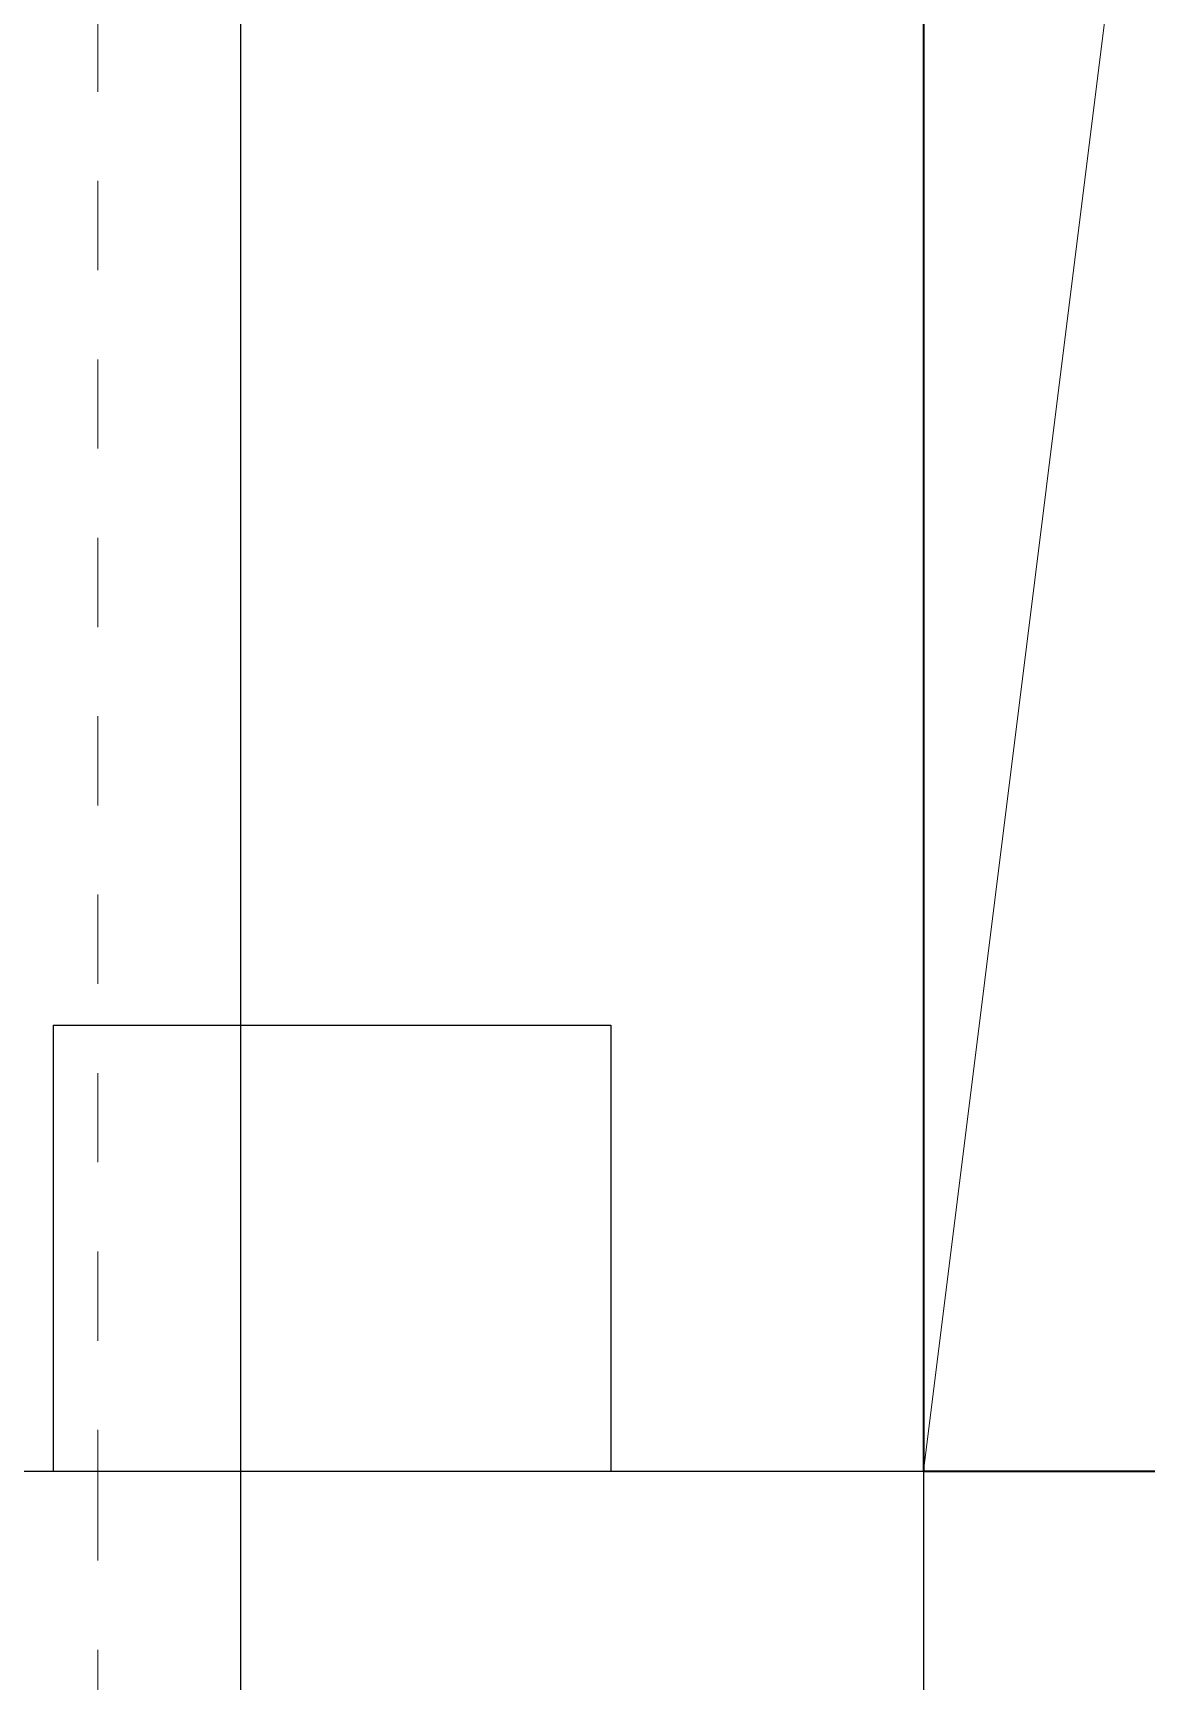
# Model space of a CAD drawing. Header units: inches. Extents: x -81.3 to -8.2, y 163 to 241.3.
# Drawn here: x -45.034 to -43.787, y 205.536 to 207.384 of the extents above; entities that cross this region are included whole.
import ezdxf

# ---------------------------------------------------------------- set-up
doc = ezdxf.new("R2010")
doc.units = ezdxf.units.IN
doc.header["$MEASUREMENT"] = 0
doc.linetypes.add('DASHED2', pattern=[0.375, 0.25, -0.125])
doc.linetypes.add('HIDDEN', pattern=[0.375, 0.25, -0.125])
for name, color, linetype, lineweight in [('A2 Hatch', 8, 'Continuous', 9), ('A4 medium', 7, 'Continuous', 35), ('DIM', 3, 'Continuous', 13)]:
    doc.layers.add(name, color=color, linetype=linetype, lineweight=lineweight)
doc.styles.add('ARCTEXT', font='arctext.shx', dxfattribs={"width": 0.85})
doc.dimstyles.new('ARCTEXT1-4', dxfattribs={"dimtxt": 4, "dimasz": 2, "dimexe": 2, "dimexo": 2, "dimgap": 2, "dimtad": 1, "dimdec": 4, "dimzin": 3, "dimdsep": 46, "dimlunit": 4, "dimtxsty": 'ARCTEXT', "dimblk": 'ARCHTICK', "dimcen": 2, "dimaunit": 1, "dimadec": 0, "dimazin": 0, "dimtfac": 1, "dimtdec": 4, "dimtmove": 2, "dimatfit": 3, "dimldrblk": 'arrow', "dimfxl": 1, "dimtolj": 1, "dimtzin": 0, "dimarcsym": 0})

# ---------------------------------------------------------------- blocks, each defined once
blk = doc.blocks.new('_ArchTick')
at = {"color": 0, "linetype": 'ByBlock', "const_width": 0.15}
blk.add_lwpolyline([(-0.5, -0.5), (0.5, 0.5)], dxfattribs=at)
blk = doc.blocks.new('arrow')
at = {"layer": 'DIM'}
blk.add_hatch(color=253, dxfattribs=at).paths.add_polyline_path([(-2, 0.5), (-2, -0.5), (0, 0)])
at = {"layer": 'DIM', "lineweight": 9}
for points in [[(-2, 0.9832), (-2, 0.5), (-2.4688, 0.6172)], [(0.3743, 0.0936), (0, 0)], [(0.3743, -0.0936), (0, 0)], [(-2, -0.9832), (-2, -0.5), (-2.4688, -0.6172)]]:
    blk.add_lwpolyline(points, dxfattribs=at)
at = {"layer": 'DIM', "lineweight": 15}
blk.add_lwpolyline([(0, 0), (-2, -0.5), (-2, 0.5), (0, 0)], dxfattribs=at)

msp = doc.modelspace()

# ---------------------------------------------------------------- linework, layer by layer
at = {"color": 1}
for p, q in [((-44.0363, 217.7715), (-44.0363, 205.7715)), ((-44.0363, 217.7715), (-44.0363, 205.7715)), ((-44.8013, 208.1779), (-44.8013, 205.7715)), ((-45.0113, 206.2715), (-45.0113, 205.7715)), ((-45.0113, 206.2715), (-44.3863, 206.2715)), ((-45.0113, 206.2715), (-45.0113, 205.7715)), ((-45.0113, 206.2715), (-44.3863, 206.2715)), ((-45.0113, 206.2715), (-45.0113, 205.7715)), ((-45.0113, 206.2715), (-44.3863, 206.2715)), ((-45.0113, 206.2715), (-45.0113, 205.7715)), ((-45.0113, 206.2715), (-44.3863, 206.2715)), ((-45.0113, 206.2715), (-45.0113, 205.7715)), ((-45.0113, 206.2715), (-44.3863, 206.2715)), ((-45.0113, 206.2715), (-45.0113, 205.7715)), ((-45.0113, 206.2715), (-44.3863, 206.2715)), ((-45.0113, 206.2715), (-45.0113, 205.7715)), ((-45.0113, 206.2715), (-44.3863, 206.2715)), ((-45.0113, 206.2715), (-45.0113, 205.7715)), ((-45.0113, 206.2715), (-44.3863, 206.2715)), ((-45.0113, 206.2715), (-45.0113, 205.7715)), ((-45.0113, 206.2715), (-44.3863, 206.2715)), ((-45.0113, 206.2715), (-45.0113, 205.7715)), ((-45.0113, 206.2715), (-44.3863, 206.2715)), ((-45.0113, 206.2715), (-45.0113, 205.7715)), ((-45.0113, 206.2715), (-44.3863, 206.2715)), ((-45.0113, 206.2715), (-45.0113, 205.7715)), ((-45.0113, 206.2715), (-44.3863, 206.2715)), ((-45.0113, 206.2715), (-45.0113, 205.7715)), ((-45.0113, 206.2715), (-44.3863, 206.2715)), ((-45.0113, 206.2715), (-45.0113, 205.7715)), ((-45.0113, 206.2715), (-44.3863, 206.2715)), ((-45.0113, 206.2715), (-45.0113, 205.7715)), ((-45.0113, 206.2715), (-44.3863, 206.2715)), ((-45.0113, 206.2715), (-45.0113, 205.7715)), ((-45.0113, 206.2715), (-44.3863, 206.2715)), ((-45.0113, 206.2715), (-45.0113, 205.7715)), ((-45.0113, 206.2715), (-44.3863, 206.2715)), ((-45.0113, 206.2715), (-45.0113, 205.7715)), ((-45.0113, 206.2715), (-44.3863, 206.2715)), ((-45.0113, 206.2715), (-45.0113, 205.7715)), ((-45.0113, 206.2715), (-44.3863, 206.2715)), ((-45.0113, 206.2715), (-45.0113, 205.7715)), ((-45.0113, 206.2715), (-44.3863, 206.2715)), ((-45.0113, 206.2715), (-45.0113, 205.7715)), ((-45.0113, 206.2715), (-44.3863, 206.2715)), ((-45.0113, 206.2715), (-45.0113, 205.7715)), ((-45.0113, 206.2715), (-44.3863, 206.2715)), ((-45.0113, 206.2715), (-45.0113, 205.7715)), ((-45.0113, 206.2715), (-44.3863, 206.2715)), ((-45.0113, 206.2715), (-45.0113, 205.7715)), ((-45.0113, 206.2715), (-44.3863, 206.2715)), ((-45.0113, 206.2715), (-45.0113, 205.7715)), ((-45.0113, 206.2715), (-44.3863, 206.2715)), ((-45.0113, 206.2715), (-45.0113, 205.7715)), ((-45.0113, 206.2715), (-44.3863, 206.2715)), ((-45.0113, 206.2715), (-45.0113, 205.7715)), ((-45.0113, 206.2715), (-44.3863, 206.2715)), ((-45.0113, 206.2715), (-45.0113, 205.7715)), ((-45.0113, 206.2715), (-44.3863, 206.2715)), ((-45.0113, 206.2715), (-45.0113, 205.7715)), ((-45.0113, 206.2715), (-44.3863, 206.2715)), ((-45.0113, 206.2715), (-45.0113, 205.7715)), ((-45.0113, 206.2715), (-44.3863, 206.2715)), ((-45.0113, 206.2715), (-45.0113, 205.7715)), ((-45.0113, 206.2715), (-44.3863, 206.2715)), ((-45.0113, 206.2715), (-45.0113, 205.7715)), ((-45.0113, 206.2715), (-44.3863, 206.2715)), ((-45.0113, 206.2715), (-45.0113, 205.7715)), ((-45.0113, 206.2715), (-44.3863, 206.2715)), ((-45.0113, 206.2715), (-45.0113, 205.7715)), ((-45.0113, 206.2715), (-44.3863, 206.2715)), ((-45.0113, 206.2715), (-45.0113, 205.7715)), ((-45.0113, 206.2715), (-44.3863, 206.2715)), ((-45.0113, 206.2715), (-45.0113, 205.7715)), ((-45.0113, 206.2715), (-44.3863, 206.2715)), ((-45.0113, 206.2715), (-45.0113, 205.7715)), ((-45.0113, 206.2715), (-44.3863, 206.2715)), ((-45.0113, 206.2715), (-45.0113, 205.7715)), ((-45.0113, 206.2715), (-44.3863, 206.2715)), ((-45.0113, 206.2715), (-45.0113, 205.7715)), ((-45.0113, 206.2715), (-44.3863, 206.2715)), ((-45.0113, 206.2715), (-45.0113, 205.7715)), ((-45.0113, 206.2715), (-44.3863, 206.2715)), ((-45.0113, 206.2715), (-45.0113, 205.7715)), ((-45.0113, 206.2715), (-44.3863, 206.2715)), ((-45.0113, 206.2715), (-45.0113, 205.7715)), ((-45.0113, 206.2715), (-44.3863, 206.2715)), ((-45.0113, 206.2715), (-45.0113, 205.7715)), ((-45.0113, 206.2715), (-44.3863, 206.2715)), ((-45.0113, 206.2715), (-45.0113, 205.7715)), ((-45.0113, 206.2715), (-44.3863, 206.2715)), ((-45.0113, 206.2715), (-45.0113, 205.7715)), ((-45.0113, 206.2715), (-44.3863, 206.2715)), ((-45.0113, 206.2715), (-45.0113, 205.7715)), ((-45.0113, 206.2715), (-44.3863, 206.2715)), ((-45.0113, 206.2715), (-45.0113, 205.7715)), ((-45.0113, 206.2715), (-44.3863, 206.2715)), ((-45.0113, 206.2715), (-45.0113, 205.7715)), ((-45.0113, 206.2715), (-44.3863, 206.2715)), ((-45.0113, 206.2715), (-45.0113, 205.7715)), ((-45.0113, 206.2715), (-44.3863, 206.2715)), ((-45.0113, 206.2715), (-45.0113, 205.7715)), ((-45.0113, 206.2715), (-44.3863, 206.2715)), ((-45.0113, 206.2715), (-45.0113, 205.7715)), ((-45.0113, 206.2715), (-44.3863, 206.2715)), ((-45.0113, 206.2715), (-45.0113, 205.7715)), ((-45.0113, 206.2715), (-44.3863, 206.2715)), ((-45.0113, 206.2715), (-45.0113, 205.7715)), ((-45.0113, 206.2715), (-44.3863, 206.2715)), ((-45.0113, 206.2715), (-45.0113, 205.7715)), ((-45.0113, 206.2715), (-44.3863, 206.2715)), ((-45.0113, 206.2715), (-45.0113, 205.7715)), ((-45.0113, 206.2715), (-44.3863, 206.2715)), ((-45.0113, 206.2715), (-45.0113, 205.7715)), ((-45.0113, 206.2715), (-44.3863, 206.2715)), ((-44.3863, 206.2715), (-44.3863, 205.7715)), ((-44.3863, 206.2715), (-44.3863, 205.7715)), ((-44.3863, 206.2715), (-44.3863, 205.7715)), ((-44.3863, 206.2715), (-44.3863, 205.7715)), ((-44.3863, 206.2715), (-44.3863, 205.7715)), ((-44.3863, 206.2715), (-44.3863, 205.7715)), ((-44.3863, 206.2715), (-44.3863, 205.7715)), ((-44.3863, 206.2715), (-44.3863, 205.7715)), ((-44.3863, 206.2715), (-44.3863, 205.7715)), ((-44.3863, 206.2715), (-44.3863, 205.7715)), ((-44.3863, 206.2715), (-44.3863, 205.7715)), ((-44.3863, 206.2715), (-44.3863, 205.7715)), ((-44.3863, 206.2715), (-44.3863, 205.7715)), ((-44.3863, 206.2715), (-44.3863, 205.7715)), ((-44.3863, 206.2715), (-44.3863, 205.7715)), ((-44.3863, 206.2715), (-44.3863, 205.7715)), ((-44.3863, 206.2715), (-44.3863, 205.7715)), ((-44.3863, 206.2715), (-44.3863, 205.7715)), ((-44.3863, 206.2715), (-44.3863, 205.7715)), ((-44.3863, 206.2715), (-44.3863, 205.7715)), ((-44.3863, 206.2715), (-44.3863, 205.7715)), ((-44.3863, 206.2715), (-44.3863, 205.7715)), ((-44.3863, 206.2715), (-44.3863, 205.7715)), ((-44.3863, 206.2715), (-44.3863, 205.7715)), ((-44.3863, 206.2715), (-44.3863, 205.7715)), ((-44.3863, 206.2715), (-44.3863, 205.7715)), ((-44.3863, 206.2715), (-44.3863, 205.7715)), ((-44.3863, 206.2715), (-44.3863, 205.7715)), ((-44.3863, 206.2715), (-44.3863, 205.7715)), ((-44.3863, 206.2715), (-44.3863, 205.7715)), ((-44.3863, 206.2715), (-44.3863, 205.7715)), ((-44.3863, 206.2715), (-44.3863, 205.7715)), ((-44.3863, 206.2715), (-44.3863, 205.7715)), ((-44.3863, 206.2715), (-44.3863, 205.7715)), ((-44.3863, 206.2715), (-44.3863, 205.7715)), ((-44.3863, 206.2715), (-44.3863, 205.7715)), ((-44.3863, 206.2715), (-44.3863, 205.7715)), ((-44.3863, 206.2715), (-44.3863, 205.7715)), ((-44.3863, 206.2715), (-44.3863, 205.7715)), ((-44.3863, 206.2715), (-44.3863, 205.7715)), ((-44.3863, 206.2715), (-44.3863, 205.7715)), ((-44.3863, 206.2715), (-44.3863, 205.7715)), ((-44.3863, 206.2715), (-44.3863, 205.7715)), ((-44.3863, 206.2715), (-44.3863, 205.7715)), ((-44.3863, 206.2715), (-44.3863, 205.7715)), ((-44.3863, 206.2715), (-44.3863, 205.7715)), ((-44.3863, 206.2715), (-44.3863, 205.7715)), ((-44.3863, 206.2715), (-44.3863, 205.7715)), ((-44.3863, 206.2715), (-44.3863, 205.7715)), ((-44.3863, 206.2715), (-44.3863, 205.7715)), ((-44.3863, 206.2715), (-44.3863, 205.7715)), ((-44.3863, 206.2715), (-44.3863, 205.7715)), ((-44.3863, 206.2715), (-44.3863, 205.7715)), ((-44.3863, 206.2715), (-44.3863, 205.7715)), ((-44.3863, 206.2715), (-44.3863, 205.7715)), ((-44.3863, 206.2715), (-44.3863, 205.7715)), ((-46.0363, 205.7715), (-44.0363, 205.7715)), ((-46.0363, 205.7715), (-44.0363, 205.7715)), ((-46.0363, 205.7715), (-44.0363, 205.7715)), ((-46.0363, 205.7715), (-44.0363, 205.7715)), ((-46.0363, 205.7715), (-44.0363, 205.7715)), ((-46.0363, 205.7715), (-44.0363, 205.7715)), ((-46.0363, 205.7715), (-44.0363, 205.7715)), ((-46.0363, 205.7715), (-44.0363, 205.7715)), ((-46.0363, 205.7715), (-44.0363, 205.7715)), ((-46.0363, 205.7715), (-44.0363, 205.7715)), ((-46.0363, 205.7715), (-44.0363, 205.7715)), ((-46.0363, 205.7715), (-44.0363, 205.7715)), ((-46.0363, 205.7715), (-44.0363, 205.7715)), ((-46.0363, 205.7715), (-44.0363, 205.7715)), ((-46.0363, 205.7715), (-44.0363, 205.7715)), ((-46.0363, 205.7715), (-44.0363, 205.7715)), ((-46.0363, 205.7715), (-44.0363, 205.7715)), ((-46.0363, 205.7715), (-44.0363, 205.7715)), ((-46.0363, 205.7715), (-44.0363, 205.7715)), ((-46.0363, 205.7715), (-44.0363, 205.7715)), ((-46.0363, 205.7715), (-44.0363, 205.7715)), ((-46.0363, 205.7715), (-44.0363, 205.7715)), ((-46.0363, 205.7715), (-44.0363, 205.7715)), ((-46.0363, 205.7715), (-44.0363, 205.7715)), ((-46.0363, 205.7715), (-44.0363, 205.7715)), ((-46.0363, 205.7715), (-44.0363, 205.7715)), ((-46.0363, 205.7715), (-44.0363, 205.7715)), ((-46.0363, 205.7715), (-44.0363, 205.7715)), ((-46.0363, 205.7715), (-44.0363, 205.7715)), ((-46.0363, 205.7715), (-44.0363, 205.7715)), ((-46.0363, 205.7715), (-44.0363, 205.7715)), ((-46.0363, 205.7715), (-44.0363, 205.7715)), ((-46.0363, 205.7715), (-44.0363, 205.7715)), ((-46.0363, 205.7715), (-44.0363, 205.7715)), ((-46.0363, 205.7715), (-44.0363, 205.7715)), ((-46.0363, 205.7715), (-44.0363, 205.7715)), ((-46.0363, 205.7715), (-44.0363, 205.7715)), ((-46.0363, 205.7715), (-44.0363, 205.7715)), ((-46.0363, 205.7715), (-44.0363, 205.7715)), ((-46.0363, 205.7715), (-44.0363, 205.7715)), ((-46.0363, 205.7715), (-44.0363, 205.7715)), ((-46.0363, 205.7715), (-44.0363, 205.7715)), ((-46.0363, 205.7715), (-44.0363, 205.7715)), ((-46.0363, 205.7715), (-44.0363, 205.7715)), ((-46.0363, 205.7715), (-44.0363, 205.7715)), ((-46.0363, 205.7715), (-44.0363, 205.7715)), ((-46.0363, 205.7715), (-44.0363, 205.7715)), ((-46.0363, 205.7715), (-44.0363, 205.7715)), ((-46.0363, 205.7715), (-44.0363, 205.7715)), ((-46.0363, 205.7715), (-44.0363, 205.7715)), ((-46.0363, 205.7715), (-44.0363, 205.7715)), ((-46.0363, 205.7715), (-44.0363, 205.7715)), ((-46.0363, 205.7715), (-44.0363, 205.7715)), ((-46.0363, 205.7715), (-44.0363, 205.7715)), ((-46.0363, 205.7715), (-44.0363, 205.7715)), ((-46.0363, 205.7715), (-44.0363, 205.7715)), ((-46.0363, 205.7715), (-44.0363, 205.7715)), ((-46.0363, 205.7715), (-44.0363, 205.7715)), ((-46.0363, 205.7715), (-44.0363, 205.7715)), ((-46.0363, 205.7715), (-44.0363, 205.7715)), ((-46.0363, 205.7715), (-44.0363, 205.7715)), ((-46.0363, 205.7715), (-44.0363, 205.7715)), ((-46.0363, 205.7715), (-44.0363, 205.7715)), ((-46.0363, 205.7715), (-44.0363, 205.7715)), ((-46.0363, 205.7715), (-44.0363, 205.7715)), ((-46.0363, 205.7715), (-44.0363, 205.7715)), ((-46.0363, 205.7715), (-44.0363, 205.7715)), ((-46.0363, 205.7715), (-44.0363, 205.7715)), ((-46.0363, 205.7715), (-44.0363, 205.7715)), ((-46.0363, 205.7715), (-44.0363, 205.7715)), ((-46.0363, 205.7715), (-44.0363, 205.7715)), ((-46.0363, 205.7715), (-44.0363, 205.7715)), ((-46.0363, 205.7715), (-44.0363, 205.7715)), ((-46.0363, 205.7715), (-44.0363, 205.7715)), ((-46.0363, 205.7715), (-44.0363, 205.7715)), ((-46.0363, 205.7715), (-44.0363, 205.7715)), ((-46.0363, 205.7715), (-44.0363, 205.7715)), ((-46.0363, 205.7715), (-44.0363, 205.7715)), ((-46.0363, 205.7715), (-44.0363, 205.7715)), ((-46.0363, 205.7715), (-44.0363, 205.7715)), ((-46.0363, 205.7715), (-44.0363, 205.7715)), ((-46.0363, 205.7715), (-44.0363, 205.7715)), ((-46.0363, 205.7715), (-44.0363, 205.7715)), ((-46.0363, 205.7715), (-44.0363, 205.7715)), ((-46.0363, 205.7715), (-44.0363, 205.7715)), ((-46.0363, 205.7715), (-44.0363, 205.7715)), ((-46.0363, 205.7715), (-44.0363, 205.7715)), ((-46.0363, 205.7715), (-44.0363, 205.7715)), ((-46.0363, 205.7715), (-44.0363, 205.7715)), ((-46.0363, 205.7715), (-44.0363, 205.7715)), ((-46.0363, 205.7715), (-44.0363, 205.7715)), ((-46.0363, 205.7715), (-44.0363, 205.7715)), ((-46.0363, 205.7715), (-44.0363, 205.7715)), ((-46.0363, 205.7715), (-44.0363, 205.7715)), ((-46.0363, 205.7715), (-44.0363, 205.7715)), ((-46.0363, 205.7715), (-44.0363, 205.7715)), ((-46.0363, 205.7715), (-44.0363, 205.7715)), ((-46.0363, 205.7715), (-44.0363, 205.7715)), ((-46.0363, 205.7715), (-44.0363, 205.7715)), ((-46.0363, 205.7715), (-44.0363, 205.7715)), ((-46.0363, 205.7715), (-44.0363, 205.7715)), ((-46.0363, 205.7715), (-44.0363, 205.7715)), ((-46.0363, 205.7715), (-44.0363, 205.7715)), ((-46.0363, 205.7715), (-44.0363, 205.7715)), ((-46.0363, 205.7715), (-44.0363, 205.7715)), ((-46.0363, 205.7715), (-44.0363, 205.7715)), ((-46.0363, 205.7715), (-44.0363, 205.7715)), ((-46.0363, 205.7715), (-44.0363, 205.7715)), ((-46.0363, 205.7715), (-44.0363, 205.7715)), ((-46.0363, 205.7715), (-44.0363, 205.7715)), ((-46.0363, 205.7715), (-44.0363, 205.7715)), ((-46.0363, 205.7715), (-44.0363, 205.7715)), ((-46.0363, 205.7715), (-44.0363, 205.7715)), ((-46.0363, 205.7715), (-44.0363, 205.7715)), ((-46.0363, 205.7715), (-44.0363, 205.7715)), ((-46.0363, 205.7715), (-44.0363, 205.7715)), ((-46.0363, 205.7715), (-44.0363, 205.7715)), ((-46.0363, 205.7715), (-44.0363, 205.7715)), ((-46.0363, 205.7715), (-44.0363, 205.7715)), ((-46.0363, 205.7715), (-44.0363, 205.7715)), ((-46.0363, 205.7715), (-44.0363, 205.7715)), ((-46.0363, 205.7715), (-44.0363, 205.7715)), ((-46.0363, 205.7715), (-44.0363, 205.7715)), ((-46.0363, 205.7715), (-44.0363, 205.7715)), ((-46.0363, 205.7715), (-44.0363, 205.7715)), ((-46.0363, 205.7715), (-44.0363, 205.7715)), ((-46.0363, 205.7715), (-44.0363, 205.7715)), ((-46.0363, 205.7715), (-44.0363, 205.7715)), ((-46.0363, 205.7715), (-44.0363, 205.7715)), ((-46.0363, 205.7715), (-44.0363, 205.7715)), ((-46.0363, 205.7715), (-44.0363, 205.7715)), ((-46.0363, 205.7715), (-44.0363, 205.7715)), ((-46.0363, 205.7715), (-44.0363, 205.7715)), ((-46.0363, 205.7715), (-44.0363, 205.7715)), ((-46.0363, 205.7715), (-44.0363, 205.7715)), ((-46.0363, 205.7715), (-44.0363, 205.7715)), ((-46.0363, 205.7715), (-44.0363, 205.7715)), ((-46.0363, 205.7715), (-44.0363, 205.7715)), ((-46.0363, 205.7715), (-44.0363, 205.7715)), ((-46.0363, 205.7715), (-44.0363, 205.7715)), ((-45.6213, 205.7715), (-44.0363, 205.7715)), ((-45.6213, 205.7715), (-44.0363, 205.7715)), ((-45.6213, 205.7715), (-44.0363, 205.7715)), ((-45.6213, 205.7715), (-44.0363, 205.7715)), ((-45.6213, 205.7715), (-44.0363, 205.7715)), ((-45.6213, 205.7715), (-44.0363, 205.7715)), ((-45.6213, 205.7715), (-44.0363, 205.7715)), ((-45.6213, 205.7715), (-44.0363, 205.7715)), ((-45.6213, 205.7715), (-44.0363, 205.7715)), ((-45.6213, 205.7715), (-44.0363, 205.7715)), ((-45.6213, 205.7715), (-44.0363, 205.7715)), ((-45.6213, 205.7715), (-44.0363, 205.7715)), ((-45.6213, 205.7715), (-44.0363, 205.7715)), ((-45.6213, 205.7715), (-44.0363, 205.7715)), ((-45.6213, 205.7715), (-44.0363, 205.7715)), ((-45.6213, 205.7715), (-44.0363, 205.7715)), ((-45.6213, 205.7715), (-44.0363, 205.7715)), ((-45.6213, 205.7715), (-44.0363, 205.7715)), ((-45.6213, 205.7715), (-44.0363, 205.7715)), ((-45.6213, 205.7715), (-44.0363, 205.7715)), ((-45.6213, 205.7715), (-44.0363, 205.7715)), ((-45.6213, 205.7715), (-44.0363, 205.7715)), ((-45.6213, 205.7715), (-44.0363, 205.7715)), ((-45.6213, 205.7715), (-44.0363, 205.7715)), ((-45.6213, 205.7715), (-44.0363, 205.7715)), ((-45.6213, 205.7715), (-44.0363, 205.7715)), ((-45.6213, 205.7715), (-44.0363, 205.7715)), ((-45.6213, 205.7715), (-44.0363, 205.7715)), ((-45.6213, 205.7715), (-44.0363, 205.7715)), ((-45.6213, 205.7715), (-44.0363, 205.7715)), ((-45.6213, 205.7715), (-44.0363, 205.7715)), ((-45.6213, 205.7715), (-44.0363, 205.7715)), ((-45.6213, 205.7715), (-44.0363, 205.7715)), ((-45.6213, 205.7715), (-44.0363, 205.7715)), ((-45.6213, 205.7715), (-44.0363, 205.7715)), ((-45.6213, 205.7715), (-44.0363, 205.7715)), ((-45.6213, 205.7715), (-44.0363, 205.7715)), ((-45.6213, 205.7715), (-44.0363, 205.7715)), ((-45.6213, 205.7715), (-44.0363, 205.7715)), ((-45.6213, 205.7715), (-44.0363, 205.7715)), ((-45.6213, 205.7715), (-44.0363, 205.7715)), ((-45.6213, 205.7715), (-44.0363, 205.7715)), ((-45.6213, 205.7715), (-44.0363, 205.7715)), ((-45.6213, 205.7715), (-44.0363, 205.7715)), ((-45.6213, 205.7715), (-44.0363, 205.7715)), ((-45.6213, 205.7715), (-44.0363, 205.7715)), ((-45.6213, 205.7715), (-44.0363, 205.7715)), ((-45.6213, 205.7715), (-44.0363, 205.7715)), ((-45.6213, 205.7715), (-44.0363, 205.7715)), ((-45.6213, 205.7715), (-44.0363, 205.7715)), ((-45.6213, 205.7715), (-44.0363, 205.7715)), ((-45.6213, 205.7715), (-44.0363, 205.7715)), ((-45.6213, 205.7715), (-44.0363, 205.7715)), ((-45.6213, 205.7715), (-44.0363, 205.7715)), ((-45.6213, 205.7715), (-44.0363, 205.7715)), ((-45.6213, 205.7715), (-44.0363, 205.7715)), ((-44.8013, 205.7715), (-44.8013, 193.7715)), ((-44.0363, 205.7715), (-44.0363, 193.7715))]:
    msp.add_line(p, q, dxfattribs=at)
at = {"color": 1, "linetype": 'HIDDEN', "ltscale": 0.02}
for p, q in [((-45.0113, 206.2715), (-45.0113, 205.7715)), ((-45.0113, 206.2715), (-44.3863, 206.2715)), ((-45.0113, 206.2715), (-45.0113, 205.7715)), ((-45.0113, 206.2715), (-44.3863, 206.2715)), ((-45.0113, 206.2715), (-45.0113, 205.7715)), ((-45.0113, 206.2715), (-44.3863, 206.2715)), ((-45.0113, 206.2715), (-45.0113, 205.7715)), ((-45.0113, 206.2715), (-44.3863, 206.2715)), ((-45.0113, 206.2715), (-45.0113, 205.7715)), ((-45.0113, 206.2715), (-44.3863, 206.2715)), ((-45.0113, 206.2715), (-45.0113, 205.7715)), ((-45.0113, 206.2715), (-44.3863, 206.2715)), ((-45.0113, 206.2715), (-45.0113, 205.7715)), ((-45.0113, 206.2715), (-44.3863, 206.2715)), ((-45.0113, 206.2715), (-45.0113, 205.7715)), ((-45.0113, 206.2715), (-44.3863, 206.2715)), ((-45.0113, 206.2715), (-45.0113, 205.7715)), ((-45.0113, 206.2715), (-44.3863, 206.2715)), ((-45.0113, 206.2715), (-45.0113, 205.7715)), ((-45.0113, 206.2715), (-44.3863, 206.2715)), ((-45.0113, 206.2715), (-45.0113, 205.7715)), ((-45.0113, 206.2715), (-44.3863, 206.2715)), ((-45.0113, 206.2715), (-45.0113, 205.7715)), ((-45.0113, 206.2715), (-44.3863, 206.2715)), ((-45.0113, 206.2715), (-45.0113, 205.7715)), ((-45.0113, 206.2715), (-44.3863, 206.2715)), ((-45.0113, 206.2715), (-45.0113, 205.7715)), ((-45.0113, 206.2715), (-44.3863, 206.2715)), ((-45.0113, 206.2715), (-45.0113, 205.7715)), ((-45.0113, 206.2715), (-44.3863, 206.2715)), ((-45.0113, 206.2715), (-45.0113, 205.7715)), ((-45.0113, 206.2715), (-44.3863, 206.2715)), ((-45.0113, 206.2715), (-45.0113, 205.7715)), ((-45.0113, 206.2715), (-44.3863, 206.2715)), ((-45.0113, 206.2715), (-45.0113, 205.7715)), ((-45.0113, 206.2715), (-44.3863, 206.2715)), ((-45.0113, 206.2715), (-45.0113, 205.7715)), ((-45.0113, 206.2715), (-44.3863, 206.2715)), ((-45.0113, 206.2715), (-45.0113, 205.7715)), ((-45.0113, 206.2715), (-44.3863, 206.2715)), ((-45.0113, 206.2715), (-45.0113, 205.7715)), ((-45.0113, 206.2715), (-44.3863, 206.2715)), ((-45.0113, 206.2715), (-45.0113, 205.7715)), ((-45.0113, 206.2715), (-44.3863, 206.2715)), ((-45.0113, 206.2715), (-45.0113, 205.7715)), ((-45.0113, 206.2715), (-44.3863, 206.2715)), ((-45.0113, 206.2715), (-45.0113, 205.7715)), ((-45.0113, 206.2715), (-44.3863, 206.2715)), ((-45.0113, 206.2715), (-45.0113, 205.7715)), ((-45.0113, 206.2715), (-44.3863, 206.2715)), ((-45.0113, 206.2715), (-45.0113, 205.7715)), ((-45.0113, 206.2715), (-44.3863, 206.2715)), ((-45.0113, 206.2715), (-45.0113, 205.7715)), ((-45.0113, 206.2715), (-44.3863, 206.2715)), ((-45.0113, 206.2715), (-45.0113, 205.7715)), ((-45.0113, 206.2715), (-44.3863, 206.2715)), ((-45.0113, 206.2715), (-45.0113, 205.7715)), ((-45.0113, 206.2715), (-44.3863, 206.2715)), ((-45.0113, 206.2715), (-45.0113, 205.7715)), ((-45.0113, 206.2715), (-44.3863, 206.2715)), ((-45.0113, 206.2715), (-45.0113, 205.7715)), ((-45.0113, 206.2715), (-44.3863, 206.2715)), ((-45.0113, 206.2715), (-45.0113, 205.7715)), ((-45.0113, 206.2715), (-44.3863, 206.2715)), ((-45.0113, 206.2715), (-45.0113, 205.7715)), ((-45.0113, 206.2715), (-44.3863, 206.2715)), ((-45.0113, 206.2715), (-45.0113, 205.7715)), ((-45.0113, 206.2715), (-44.3863, 206.2715)), ((-45.0113, 206.2715), (-45.0113, 205.7715)), ((-45.0113, 206.2715), (-44.3863, 206.2715)), ((-45.0113, 206.2715), (-45.0113, 205.7715)), ((-45.0113, 206.2715), (-44.3863, 206.2715)), ((-45.0113, 206.2715), (-45.0113, 205.7715)), ((-45.0113, 206.2715), (-44.3863, 206.2715)), ((-45.0113, 206.2715), (-45.0113, 205.7715)), ((-45.0113, 206.2715), (-44.3863, 206.2715)), ((-45.0113, 206.2715), (-45.0113, 205.7715)), ((-45.0113, 206.2715), (-44.3863, 206.2715)), ((-45.0113, 206.2715), (-45.0113, 205.7715)), ((-45.0113, 206.2715), (-44.3863, 206.2715)), ((-45.0113, 206.2715), (-45.0113, 205.7715)), ((-45.0113, 206.2715), (-44.3863, 206.2715)), ((-45.0113, 206.2715), (-45.0113, 205.7715)), ((-45.0113, 206.2715), (-44.3863, 206.2715)), ((-45.0113, 206.2715), (-45.0113, 205.7715)), ((-45.0113, 206.2715), (-44.3863, 206.2715)), ((-45.0113, 206.2715), (-45.0113, 205.7715)), ((-45.0113, 206.2715), (-44.3863, 206.2715)), ((-45.0113, 206.2715), (-45.0113, 205.7715)), ((-45.0113, 206.2715), (-44.3863, 206.2715)), ((-45.0113, 206.2715), (-45.0113, 205.7715)), ((-45.0113, 206.2715), (-44.3863, 206.2715)), ((-45.0113, 206.2715), (-45.0113, 205.7715)), ((-45.0113, 206.2715), (-44.3863, 206.2715)), ((-45.0113, 206.2715), (-45.0113, 205.7715)), ((-45.0113, 206.2715), (-44.3863, 206.2715)), ((-45.0113, 206.2715), (-45.0113, 205.7715)), ((-45.0113, 206.2715), (-44.3863, 206.2715)), ((-45.0113, 206.2715), (-45.0113, 205.7715)), ((-45.0113, 206.2715), (-44.3863, 206.2715)), ((-45.0113, 206.2715), (-45.0113, 205.7715)), ((-45.0113, 206.2715), (-44.3863, 206.2715)), ((-45.0113, 206.2715), (-45.0113, 205.7715)), ((-45.0113, 206.2715), (-44.3863, 206.2715)), ((-45.0113, 206.2715), (-45.0113, 205.7715)), ((-45.0113, 206.2715), (-44.3863, 206.2715)), ((-45.0113, 206.2715), (-45.0113, 205.7715)), ((-45.0113, 206.2715), (-44.3863, 206.2715)), ((-45.0113, 206.2715), (-45.0113, 205.7715)), ((-45.0113, 206.2715), (-44.3863, 206.2715)), ((-45.0113, 206.2715), (-45.0113, 205.7715)), ((-45.0113, 206.2715), (-44.3863, 206.2715)), ((-45.0113, 206.2715), (-45.0113, 205.7715)), ((-45.0113, 206.2715), (-44.3863, 206.2715)), ((-45.0113, 206.2715), (-45.0113, 205.7715)), ((-45.0113, 206.2715), (-44.3863, 206.2715)), ((-45.0113, 206.2715), (-45.0113, 205.7715)), ((-45.0113, 206.2715), (-44.3863, 206.2715)), ((-45.0113, 206.2715), (-45.0113, 205.7715)), ((-45.0113, 206.2715), (-44.3863, 206.2715)), ((-45.0113, 206.2715), (-45.0113, 205.7715)), ((-45.0113, 206.2715), (-44.3863, 206.2715)), ((-45.0113, 206.2715), (-45.0113, 205.7715)), ((-45.0113, 206.2715), (-44.3863, 206.2715)), ((-45.0113, 206.2715), (-45.0113, 205.7715)), ((-45.0113, 206.2715), (-44.3863, 206.2715)), ((-45.0113, 206.2715), (-45.0113, 205.7715)), ((-45.0113, 206.2715), (-44.3863, 206.2715)), ((-45.0113, 206.2715), (-45.0113, 205.7715)), ((-45.0113, 206.2715), (-44.3863, 206.2715)), ((-45.0113, 206.2715), (-45.0113, 205.7715)), ((-45.0113, 206.2715), (-44.3863, 206.2715)), ((-45.0113, 206.2715), (-45.0113, 205.7715)), ((-45.0113, 206.2715), (-44.3863, 206.2715)), ((-45.0113, 206.2715), (-45.0113, 205.7715)), ((-45.0113, 206.2715), (-44.3863, 206.2715)), ((-45.0113, 206.2715), (-45.0113, 205.7715)), ((-45.0113, 206.2715), (-44.3863, 206.2715)), ((-45.0113, 206.2715), (-45.0113, 205.7715)), ((-45.0113, 206.2715), (-44.3863, 206.2715)), ((-45.0113, 206.2715), (-45.0113, 205.7715)), ((-45.0113, 206.2715), (-44.3863, 206.2715)), ((-45.0113, 206.2715), (-45.0113, 205.7715)), ((-45.0113, 206.2715), (-44.3863, 206.2715)), ((-45.0113, 206.2715), (-45.0113, 205.7715)), ((-45.0113, 206.2715), (-44.3863, 206.2715)), ((-45.0113, 206.2715), (-45.0113, 205.7715)), ((-45.0113, 206.2715), (-44.3863, 206.2715)), ((-45.0113, 206.2715), (-45.0113, 205.7715)), ((-45.0113, 206.2715), (-44.3863, 206.2715)), ((-45.0113, 206.2715), (-45.0113, 205.7715)), ((-45.0113, 206.2715), (-44.3863, 206.2715)), ((-45.0113, 206.2715), (-45.0113, 205.7715)), ((-45.0113, 206.2715), (-44.3863, 206.2715)), ((-45.0113, 206.2715), (-45.0113, 205.7715)), ((-45.0113, 206.2715), (-44.3863, 206.2715)), ((-45.0113, 206.2715), (-45.0113, 205.7715)), ((-45.0113, 206.2715), (-44.3863, 206.2715)), ((-45.0113, 206.2715), (-45.0113, 205.7715)), ((-45.0113, 206.2715), (-44.3863, 206.2715)), ((-45.0113, 206.2715), (-45.0113, 205.7715)), ((-45.0113, 206.2715), (-44.3863, 206.2715)), ((-45.0113, 206.2715), (-45.0113, 205.7715)), ((-45.0113, 206.2715), (-44.3863, 206.2715)), ((-45.0113, 206.2715), (-45.0113, 205.7715)), ((-45.0113, 206.2715), (-44.3863, 206.2715)), ((-45.0113, 206.2715), (-45.0113, 205.7715)), ((-45.0113, 206.2715), (-44.3863, 206.2715)), ((-45.0113, 206.2715), (-45.0113, 205.7715)), ((-45.0113, 206.2715), (-44.3863, 206.2715)), ((-45.0113, 206.2715), (-45.0113, 205.7715)), ((-45.0113, 206.2715), (-44.3863, 206.2715)), ((-45.0113, 206.2715), (-45.0113, 205.7715)), ((-45.0113, 206.2715), (-44.3863, 206.2715)), ((-45.0113, 206.2715), (-45.0113, 205.7715)), ((-45.0113, 206.2715), (-44.3863, 206.2715)), ((-45.0113, 206.2715), (-45.0113, 205.7715)), ((-45.0113, 206.2715), (-44.3863, 206.2715)), ((-45.0113, 206.2715), (-45.0113, 205.7715)), ((-45.0113, 206.2715), (-44.3863, 206.2715)), ((-45.0113, 206.2715), (-45.0113, 205.7715)), ((-45.0113, 206.2715), (-44.3863, 206.2715)), ((-45.0113, 206.2715), (-45.0113, 205.7715)), ((-45.0113, 206.2715), (-44.3863, 206.2715)), ((-45.0113, 206.2715), (-45.0113, 205.7715)), ((-45.0113, 206.2715), (-44.3863, 206.2715)), ((-45.0113, 206.2715), (-45.0113, 205.7715)), ((-45.0113, 206.2715), (-44.3863, 206.2715)), ((-45.0113, 206.2715), (-45.0113, 205.7715)), ((-45.0113, 206.2715), (-44.3863, 206.2715)), ((-45.0113, 206.2715), (-45.0113, 205.7715)), ((-45.0113, 206.2715), (-44.3863, 206.2715)), ((-45.0113, 206.2715), (-45.0113, 205.7715)), ((-45.0113, 206.2715), (-44.3863, 206.2715)), ((-45.0113, 206.2715), (-45.0113, 205.7715)), ((-45.0113, 206.2715), (-44.3863, 206.2715)), ((-45.0113, 206.2715), (-45.0113, 205.7715)), ((-45.0113, 206.2715), (-44.3863, 206.2715)), ((-45.0113, 206.2715), (-45.0113, 205.7715)), ((-45.0113, 206.2715), (-44.3863, 206.2715)), ((-45.0113, 206.2715), (-45.0113, 205.7715)), ((-45.0113, 206.2715), (-44.3863, 206.2715)), ((-45.0113, 206.2715), (-45.0113, 205.7715)), ((-45.0113, 206.2715), (-44.3863, 206.2715)), ((-45.0113, 206.2715), (-45.0113, 205.7715)), ((-45.0113, 206.2715), (-44.3863, 206.2715)), ((-45.0113, 206.2715), (-45.0113, 205.7715)), ((-45.0113, 206.2715), (-44.3863, 206.2715)), ((-45.0113, 206.2715), (-45.0113, 205.7715)), ((-45.0113, 206.2715), (-44.3863, 206.2715)), ((-45.0113, 206.2715), (-45.0113, 205.7715)), ((-45.0113, 206.2715), (-44.3863, 206.2715)), ((-45.0113, 206.2715), (-45.0113, 205.7715)), ((-45.0113, 206.2715), (-44.3863, 206.2715)), ((-45.0113, 206.2715), (-45.0113, 205.7715)), ((-45.0113, 206.2715), (-44.3863, 206.2715)), ((-45.0113, 206.2715), (-45.0113, 205.7715)), ((-45.0113, 206.2715), (-44.3863, 206.2715)), ((-45.0113, 206.2715), (-45.0113, 205.7715)), ((-45.0113, 206.2715), (-44.3863, 206.2715)), ((-45.0113, 206.2715), (-45.0113, 205.7715)), ((-45.0113, 206.2715), (-44.3863, 206.2715)), ((-45.0113, 206.2715), (-45.0113, 205.7715)), ((-45.0113, 206.2715), (-44.3863, 206.2715)), ((-45.0113, 206.2715), (-45.0113, 205.7715)), ((-45.0113, 206.2715), (-44.3863, 206.2715)), ((-45.0113, 206.2715), (-45.0113, 205.7715)), ((-45.0113, 206.2715), (-44.3863, 206.2715)), ((-45.0113, 206.2715), (-45.0113, 205.7715)), ((-45.0113, 206.2715), (-44.3863, 206.2715)), ((-45.0113, 206.2715), (-45.0113, 205.7715)), ((-45.0113, 206.2715), (-44.3863, 206.2715)), ((-45.0113, 206.2715), (-45.0113, 205.7715)), ((-45.0113, 206.2715), (-44.3863, 206.2715)), ((-45.0113, 206.2715), (-45.0113, 205.7715)), ((-45.0113, 206.2715), (-44.3863, 206.2715)), ((-45.0113, 206.2715), (-45.0113, 205.7715)), ((-45.0113, 206.2715), (-44.3863, 206.2715)), ((-45.0113, 206.2715), (-45.0113, 205.7715)), ((-45.0113, 206.2715), (-44.3863, 206.2715)), ((-45.0113, 206.2715), (-45.0113, 205.7715)), ((-45.0113, 206.2715), (-44.3863, 206.2715)), ((-45.0113, 206.2715), (-45.0113, 205.7715)), ((-45.0113, 206.2715), (-44.3863, 206.2715)), ((-45.0113, 206.2715), (-45.0113, 205.7715)), ((-45.0113, 206.2715), (-44.3863, 206.2715)), ((-45.0113, 206.2715), (-45.0113, 205.7715)), ((-45.0113, 206.2715), (-44.3863, 206.2715)), ((-45.0113, 206.2715), (-45.0113, 205.7715)), ((-45.0113, 206.2715), (-44.3863, 206.2715)), ((-45.0113, 206.2715), (-45.0113, 205.7715)), ((-45.0113, 206.2715), (-44.3863, 206.2715)), ((-45.0113, 206.2715), (-45.0113, 205.7715)), ((-45.0113, 206.2715), (-44.3863, 206.2715)), ((-45.0113, 206.2715), (-45.0113, 205.7715)), ((-45.0113, 206.2715), (-44.3863, 206.2715)), ((-45.0113, 206.2715), (-45.0113, 205.7715)), ((-45.0113, 206.2715), (-44.3863, 206.2715)), ((-45.0113, 206.2715), (-45.0113, 205.7715)), ((-45.0113, 206.2715), (-44.3863, 206.2715)), ((-45.0113, 206.2715), (-45.0113, 205.7715)), ((-45.0113, 206.2715), (-44.3863, 206.2715)), ((-45.0113, 206.2715), (-45.0113, 205.7715)), ((-45.0113, 206.2715), (-44.3863, 206.2715)), ((-45.0113, 206.2715), (-45.0113, 205.7715)), ((-45.0113, 206.2715), (-44.3863, 206.2715)), ((-45.0113, 206.2715), (-45.0113, 205.7715)), ((-45.0113, 206.2715), (-44.3863, 206.2715)), ((-45.0113, 206.2715), (-45.0113, 205.7715)), ((-45.0113, 206.2715), (-44.3863, 206.2715)), ((-45.0113, 206.2715), (-45.0113, 205.7715)), ((-45.0113, 206.2715), (-44.3863, 206.2715)), ((-45.0113, 206.2715), (-45.0113, 205.7715)), ((-45.0113, 206.2715), (-44.3863, 206.2715)), ((-45.0113, 206.2715), (-45.0113, 205.7715)), ((-45.0113, 206.2715), (-44.3863, 206.2715)), ((-45.0113, 206.2715), (-45.0113, 205.7715)), ((-45.0113, 206.2715), (-44.3863, 206.2715)), ((-45.0113, 206.2715), (-45.0113, 205.7715)), ((-45.0113, 206.2715), (-44.3863, 206.2715)), ((-44.3863, 206.2715), (-44.3863, 205.7715)), ((-44.3863, 206.2715), (-44.3863, 205.7715)), ((-44.3863, 206.2715), (-44.3863, 205.7715)), ((-44.3863, 206.2715), (-44.3863, 205.7715)), ((-44.3863, 206.2715), (-44.3863, 205.7715)), ((-44.3863, 206.2715), (-44.3863, 205.7715)), ((-44.3863, 206.2715), (-44.3863, 205.7715)), ((-44.3863, 206.2715), (-44.3863, 205.7715)), ((-44.3863, 206.2715), (-44.3863, 205.7715)), ((-44.3863, 206.2715), (-44.3863, 205.7715)), ((-44.3863, 206.2715), (-44.3863, 205.7715)), ((-44.3863, 206.2715), (-44.3863, 205.7715)), ((-44.3863, 206.2715), (-44.3863, 205.7715)), ((-44.3863, 206.2715), (-44.3863, 205.7715)), ((-44.3863, 206.2715), (-44.3863, 205.7715)), ((-44.3863, 206.2715), (-44.3863, 205.7715)), ((-44.3863, 206.2715), (-44.3863, 205.7715)), ((-44.3863, 206.2715), (-44.3863, 205.7715)), ((-44.3863, 206.2715), (-44.3863, 205.7715)), ((-44.3863, 206.2715), (-44.3863, 205.7715)), ((-44.3863, 206.2715), (-44.3863, 205.7715)), ((-44.3863, 206.2715), (-44.3863, 205.7715)), ((-44.3863, 206.2715), (-44.3863, 205.7715)), ((-44.3863, 206.2715), (-44.3863, 205.7715)), ((-44.3863, 206.2715), (-44.3863, 205.7715)), ((-44.3863, 206.2715), (-44.3863, 205.7715)), ((-44.3863, 206.2715), (-44.3863, 205.7715)), ((-44.3863, 206.2715), (-44.3863, 205.7715)), ((-44.3863, 206.2715), (-44.3863, 205.7715)), ((-44.3863, 206.2715), (-44.3863, 205.7715)), ((-44.3863, 206.2715), (-44.3863, 205.7715)), ((-44.3863, 206.2715), (-44.3863, 205.7715)), ((-44.3863, 206.2715), (-44.3863, 205.7715)), ((-44.3863, 206.2715), (-44.3863, 205.7715)), ((-44.3863, 206.2715), (-44.3863, 205.7715)), ((-44.3863, 206.2715), (-44.3863, 205.7715)), ((-44.3863, 206.2715), (-44.3863, 205.7715)), ((-44.3863, 206.2715), (-44.3863, 205.7715)), ((-44.3863, 206.2715), (-44.3863, 205.7715)), ((-44.3863, 206.2715), (-44.3863, 205.7715)), ((-44.3863, 206.2715), (-44.3863, 205.7715)), ((-44.3863, 206.2715), (-44.3863, 205.7715)), ((-44.3863, 206.2715), (-44.3863, 205.7715)), ((-44.3863, 206.2715), (-44.3863, 205.7715)), ((-44.3863, 206.2715), (-44.3863, 205.7715)), ((-44.3863, 206.2715), (-44.3863, 205.7715)), ((-44.3863, 206.2715), (-44.3863, 205.7715)), ((-44.3863, 206.2715), (-44.3863, 205.7715)), ((-44.3863, 206.2715), (-44.3863, 205.7715)), ((-44.3863, 206.2715), (-44.3863, 205.7715)), ((-44.3863, 206.2715), (-44.3863, 205.7715)), ((-44.3863, 206.2715), (-44.3863, 205.7715)), ((-44.3863, 206.2715), (-44.3863, 205.7715)), ((-44.3863, 206.2715), (-44.3863, 205.7715)), ((-44.3863, 206.2715), (-44.3863, 205.7715)), ((-44.3863, 206.2715), (-44.3863, 205.7715)), ((-44.3863, 206.2715), (-44.3863, 205.7715)), ((-44.3863, 206.2715), (-44.3863, 205.7715)), ((-44.3863, 206.2715), (-44.3863, 205.7715)), ((-44.3863, 206.2715), (-44.3863, 205.7715)), ((-44.3863, 206.2715), (-44.3863, 205.7715)), ((-44.3863, 206.2715), (-44.3863, 205.7715)), ((-44.3863, 206.2715), (-44.3863, 205.7715)), ((-44.3863, 206.2715), (-44.3863, 205.7715)), ((-44.3863, 206.2715), (-44.3863, 205.7715)), ((-44.3863, 206.2715), (-44.3863, 205.7715)), ((-44.3863, 206.2715), (-44.3863, 205.7715)), ((-44.3863, 206.2715), (-44.3863, 205.7715)), ((-44.3863, 206.2715), (-44.3863, 205.7715)), ((-44.3863, 206.2715), (-44.3863, 205.7715)), ((-44.3863, 206.2715), (-44.3863, 205.7715)), ((-44.3863, 206.2715), (-44.3863, 205.7715)), ((-44.3863, 206.2715), (-44.3863, 205.7715)), ((-44.3863, 206.2715), (-44.3863, 205.7715)), ((-44.3863, 206.2715), (-44.3863, 205.7715)), ((-44.3863, 206.2715), (-44.3863, 205.7715)), ((-44.3863, 206.2715), (-44.3863, 205.7715)), ((-44.3863, 206.2715), (-44.3863, 205.7715)), ((-44.3863, 206.2715), (-44.3863, 205.7715)), ((-44.3863, 206.2715), (-44.3863, 205.7715)), ((-44.3863, 206.2715), (-44.3863, 205.7715)), ((-44.3863, 206.2715), (-44.3863, 205.7715)), ((-44.3863, 206.2715), (-44.3863, 205.7715)), ((-44.3863, 206.2715), (-44.3863, 205.7715)), ((-44.3863, 206.2715), (-44.3863, 205.7715)), ((-44.3863, 206.2715), (-44.3863, 205.7715)), ((-44.3863, 206.2715), (-44.3863, 205.7715)), ((-44.3863, 206.2715), (-44.3863, 205.7715)), ((-44.3863, 206.2715), (-44.3863, 205.7715)), ((-44.3863, 206.2715), (-44.3863, 205.7715)), ((-44.3863, 206.2715), (-44.3863, 205.7715)), ((-44.3863, 206.2715), (-44.3863, 205.7715)), ((-44.3863, 206.2715), (-44.3863, 205.7715)), ((-44.3863, 206.2715), (-44.3863, 205.7715)), ((-44.3863, 206.2715), (-44.3863, 205.7715)), ((-44.3863, 206.2715), (-44.3863, 205.7715)), ((-44.3863, 206.2715), (-44.3863, 205.7715)), ((-44.3863, 206.2715), (-44.3863, 205.7715)), ((-44.3863, 206.2715), (-44.3863, 205.7715)), ((-44.3863, 206.2715), (-44.3863, 205.7715)), ((-44.3863, 206.2715), (-44.3863, 205.7715)), ((-44.3863, 206.2715), (-44.3863, 205.7715)), ((-44.3863, 206.2715), (-44.3863, 205.7715)), ((-44.3863, 206.2715), (-44.3863, 205.7715)), ((-44.3863, 206.2715), (-44.3863, 205.7715)), ((-44.3863, 206.2715), (-44.3863, 205.7715)), ((-44.3863, 206.2715), (-44.3863, 205.7715)), ((-44.3863, 206.2715), (-44.3863, 205.7715)), ((-44.3863, 206.2715), (-44.3863, 205.7715)), ((-44.3863, 206.2715), (-44.3863, 205.7715)), ((-44.3863, 206.2715), (-44.3863, 205.7715)), ((-44.3863, 206.2715), (-44.3863, 205.7715)), ((-44.3863, 206.2715), (-44.3863, 205.7715)), ((-44.3863, 206.2715), (-44.3863, 205.7715)), ((-44.3863, 206.2715), (-44.3863, 205.7715)), ((-44.3863, 206.2715), (-44.3863, 205.7715)), ((-44.3863, 206.2715), (-44.3863, 205.7715)), ((-44.3863, 206.2715), (-44.3863, 205.7715)), ((-44.3863, 206.2715), (-44.3863, 205.7715)), ((-44.3863, 206.2715), (-44.3863, 205.7715)), ((-44.3863, 206.2715), (-44.3863, 205.7715)), ((-44.3863, 206.2715), (-44.3863, 205.7715)), ((-44.3863, 206.2715), (-44.3863, 205.7715)), ((-44.3863, 206.2715), (-44.3863, 205.7715)), ((-44.3863, 206.2715), (-44.3863, 205.7715)), ((-44.3863, 206.2715), (-44.3863, 205.7715)), ((-44.3863, 206.2715), (-44.3863, 205.7715)), ((-44.3863, 206.2715), (-44.3863, 205.7715)), ((-44.3863, 206.2715), (-44.3863, 205.7715)), ((-44.3863, 206.2715), (-44.3863, 205.7715)), ((-44.3863, 206.2715), (-44.3863, 205.7715)), ((-44.3863, 206.2715), (-44.3863, 205.7715)), ((-44.3863, 206.2715), (-44.3863, 205.7715)), ((-44.3863, 206.2715), (-44.3863, 205.7715)), ((-44.3863, 206.2715), (-44.3863, 205.7715)), ((-44.3863, 206.2715), (-44.3863, 205.7715)), ((-44.3863, 206.2715), (-44.3863, 205.7715)), ((-44.3863, 206.2715), (-44.3863, 205.7715)), ((-44.3863, 206.2715), (-44.3863, 205.7715)), ((-44.3863, 206.2715), (-44.3863, 205.7715))]:
    msp.add_line(p, q, dxfattribs=at)
at = {"ltscale": 0.15}
msp.add_line((-46.0363, 205.7715), (-44.0363, 205.7715), dxfattribs=at)
msp.add_line((-46.0363, 205.7715), (-44.0363, 205.7715), dxfattribs=at)
msp.add_line((-46.0363, 205.7715), (-44.0363, 205.7715), dxfattribs=at)
msp.add_line((-46.0363, 205.7715), (-44.0363, 205.7715), dxfattribs=at)
msp.add_line((-46.0363, 205.7715), (-44.0363, 205.7715), dxfattribs=at)
msp.add_line((-46.0363, 205.7715), (-44.0363, 205.7715), dxfattribs=at)
msp.add_line((-46.0363, 205.7715), (-44.0363, 205.7715), dxfattribs=at)
msp.add_line((-46.0363, 205.7715), (-44.0363, 205.7715), dxfattribs=at)
msp.add_line((-46.0363, 205.7715), (-44.0363, 205.7715), dxfattribs=at)
msp.add_line((-46.0363, 205.7715), (-44.0363, 205.7715), dxfattribs=at)
msp.add_line((-46.0363, 205.7715), (-44.0363, 205.7715), dxfattribs=at)
msp.add_line((-46.0363, 205.7715), (-44.0363, 205.7715), dxfattribs=at)
msp.add_line((-46.0363, 205.7715), (-44.0363, 205.7715), dxfattribs=at)
msp.add_line((-46.0363, 205.7715), (-44.0363, 205.7715), dxfattribs=at)
msp.add_line((-46.0363, 205.7715), (-44.0363, 205.7715), dxfattribs=at)
msp.add_line((-46.0363, 205.7715), (-44.0363, 205.7715), dxfattribs=at)
msp.add_line((-46.0363, 205.7715), (-44.0363, 205.7715), dxfattribs=at)
msp.add_line((-46.0363, 205.7715), (-44.0363, 205.7715), dxfattribs=at)
msp.add_line((-46.0363, 205.7715), (-44.0363, 205.7715), dxfattribs=at)
msp.add_line((-46.0363, 205.7715), (-44.0363, 205.7715), dxfattribs=at)
msp.add_line((-46.0363, 205.7715), (-44.0363, 205.7715), dxfattribs=at)
msp.add_line((-46.0363, 205.7715), (-44.0363, 205.7715), dxfattribs=at)
msp.add_line((-46.0363, 205.7715), (-44.0363, 205.7715), dxfattribs=at)
msp.add_line((-46.0363, 205.7715), (-44.0363, 205.7715), dxfattribs=at)
msp.add_line((-46.0363, 205.7715), (-44.0363, 205.7715), dxfattribs=at)
msp.add_line((-46.0363, 205.7715), (-44.0363, 205.7715), dxfattribs=at)
msp.add_line((-46.0363, 205.7715), (-44.0363, 205.7715), dxfattribs=at)
msp.add_line((-46.0363, 205.7715), (-44.0363, 205.7715), dxfattribs=at)
msp.add_line((-46.0363, 205.7715), (-44.0363, 205.7715), dxfattribs=at)
msp.add_line((-46.0363, 205.7715), (-44.0363, 205.7715), dxfattribs=at)
msp.add_line((-46.0363, 205.7715), (-44.0363, 205.7715), dxfattribs=at)
msp.add_line((-46.0363, 205.7715), (-44.0363, 205.7715), dxfattribs=at)
msp.add_line((-46.0363, 205.7715), (-44.0363, 205.7715), dxfattribs=at)
msp.add_line((-46.0363, 205.7715), (-44.0363, 205.7715), dxfattribs=at)
msp.add_line((-46.0363, 205.7715), (-44.0363, 205.7715), dxfattribs=at)
msp.add_line((-46.0363, 205.7715), (-44.0363, 205.7715), dxfattribs=at)
msp.add_line((-46.0363, 205.7715), (-44.0363, 205.7715), dxfattribs=at)
msp.add_line((-46.0363, 205.7715), (-44.0363, 205.7715), dxfattribs=at)
msp.add_line((-46.0363, 205.7715), (-44.0363, 205.7715), dxfattribs=at)
msp.add_line((-46.0363, 205.7715), (-44.0363, 205.7715), dxfattribs=at)
msp.add_line((-46.0363, 205.7715), (-44.0363, 205.7715), dxfattribs=at)
msp.add_line((-46.0363, 205.7715), (-44.0363, 205.7715), dxfattribs=at)
msp.add_line((-46.0363, 205.7715), (-44.0363, 205.7715), dxfattribs=at)
msp.add_line((-46.0363, 205.7715), (-44.0363, 205.7715), dxfattribs=at)
msp.add_line((-46.0363, 205.7715), (-44.0363, 205.7715), dxfattribs=at)
msp.add_line((-46.0363, 205.7715), (-44.0363, 205.7715), dxfattribs=at)
msp.add_line((-46.0363, 205.7715), (-44.0363, 205.7715), dxfattribs=at)
msp.add_line((-46.0363, 205.7715), (-44.0363, 205.7715), dxfattribs=at)
msp.add_line((-46.0363, 205.7715), (-44.0363, 205.7715), dxfattribs=at)
msp.add_line((-46.0363, 205.7715), (-44.0363, 205.7715), dxfattribs=at)
msp.add_line((-46.0363, 205.7715), (-44.0363, 205.7715), dxfattribs=at)
msp.add_line((-46.0363, 205.7715), (-44.0363, 205.7715), dxfattribs=at)
msp.add_line((-46.0363, 205.7715), (-44.0363, 205.7715), dxfattribs=at)
msp.add_line((-46.0363, 205.7715), (-44.0363, 205.7715), dxfattribs=at)
msp.add_line((-46.0363, 205.7715), (-44.0363, 205.7715), dxfattribs=at)
msp.add_line((-46.0363, 205.7715), (-44.0363, 205.7715), dxfattribs=at)
at = {"layer": 'A2 Hatch', "ltscale": 0.15}
msp.add_line((-42.5363, 217.7715), (-44.0363, 205.7715), dxfattribs=at)
at = {"layer": 'A2 Hatch', "linetype": 'DASHED2', "ltscale": 0.15}
for p, q in [((-44.9613, 208.0179), (-44.9613, 205.7715)), ((-44.9613, 205.7715), (-44.9613, 193.7715))]:
    msp.add_line(p, q, dxfattribs=at)
at = {"layer": 'A4 medium', "ltscale": 0.15}
msp.add_lwpolyline([(-42.5363, 205.7715), (-42.5363, 217.7715), (-44.0363, 217.7715), (-44.0363, 205.7715)], close=True, dxfattribs=at)

# ---------------------------------------------------------------- leaders
at = {"layer": 'DIM'}
msp.add_leader([(-44.0363, 209.3973), (-31.7176, 187.8876), (-30.7176, 187.8876)], dimstyle='ARCTEXT1-4', override={"dimasz": 0.5, "dimtad": 0}, dxfattribs=at)

doc.saveas('drawing.dxf')
